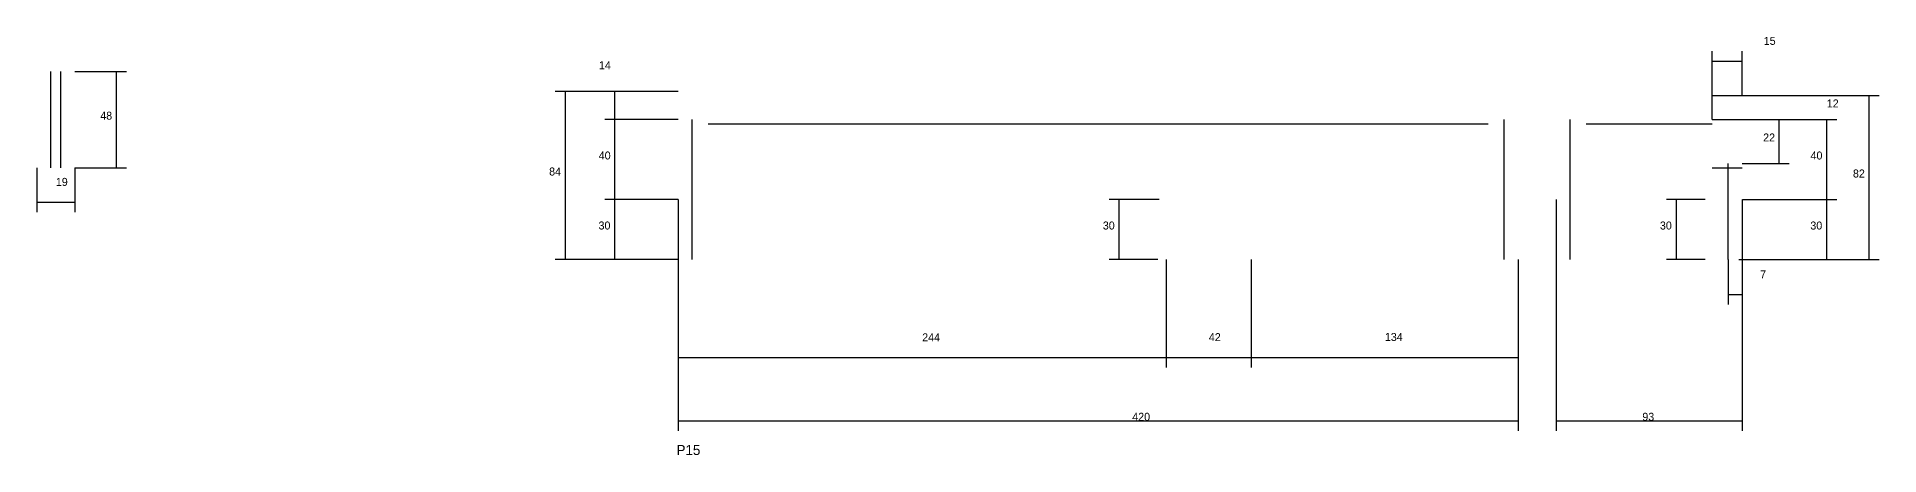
# Model space of a CAD drawing. Header units: metres. Extents: x 129589 to 135216, y 30315 to 31340.
# Drawn here: x 130897 to 131818, y 31131 to 31340 of the extents above; entities that cross this region are included whole.
import ezdxf

# ---------------------------------------------------------------- set-up
doc = ezdxf.new("R2010")
doc.units = ezdxf.units.M
for name, color, linetype in [('COTA', 4, 'Continuous'), ('NOMENCLATURA', 7, 'Continuous'), ('SARR_2.2x7', 40, 'Continuous')]:
    doc.layers.add(name, color=color, linetype=linetype)

msp = doc.modelspace()

# ---------------------------------------------------------------- linework, layer by layer
at = {"layer": 'COTA'}
for p, q in [((131734.8, 31298.5), (131734.8, 31332.7)), ((131749.8, 31310.5), (131749.8, 31332.7)), ((131734.8, 31327.7), (131749.8, 31327.7)), ((130916.2, 31322.4), (130942, 31322.4)), ((130937, 31274.4), (130937, 31322.4)), ((131734.8, 31298.5), (131734.8, 31315.5)), ((131749.8, 31310.5), (131749.8, 31315.5)), ((131217.8, 31312.5), (131156.4, 31312.5)), ((131161.4, 31228.5), (131161.4, 31312.5)), ((131217.8, 31312.5), (131181.2, 31312.5)), ((131186.2, 31298.5), (131186.2, 31312.5)), ((131734.8, 31310.5), (131749.8, 31310.5)), ((131749.8, 31310.5), (131818.2, 31310.5)), ((131813.2, 31228.5), (131813.2, 31310.5)), ((131217.8, 31298.5), (131181.2, 31298.5)), ((131217.8, 31298.5), (131181.2, 31298.5)), ((131186.2, 31258.5), (131186.2, 31298.5)), ((131734.8, 31298.5), (131797, 31298.5)), ((131734.8, 31298.5), (131773.2, 31298.5)), ((131768.2, 31276.5), (131768.2, 31298.5)), ((131792, 31258.5), (131792, 31298.5)), ((130897.2, 31274.4), (130897.2, 31252.2)), ((130916.2, 31274.4), (130942, 31274.4)), ((130916.2, 31274.4), (130916.2, 31252.2)), ((131749.8, 31276.5), (131773.2, 31276.5)), ((130897.2, 31257.2), (130916.2, 31257.2)), ((131217.8, 31258.5), (131181.2, 31258.5)), ((131217.8, 31258.5), (131181.2, 31258.5)), ((131186.2, 31228.5), (131186.2, 31258.5)), ((131217.8, 31258.5), (131217.8, 31142.9)), ((131458.3, 31258.5), (131433.3, 31258.5)), ((131438.3, 31228.5), (131438.3, 31258.5)), ((131656.8, 31258.5), (131656.8, 31142.9)), ((131731.3, 31258.5), (131711.9, 31258.5)), ((131716.9, 31228.5), (131716.9, 31258.5)), ((131749.8, 31258.5), (131749.8, 31142.9)), ((131749.9, 31258.5), (131797, 31258.5)), ((131749.9, 31258.5), (131797, 31258.5)), ((131792, 31228.5), (131792, 31258.5)), ((131217.8, 31228.5), (131156.4, 31228.5)), ((131217.8, 31228.5), (131181.2, 31228.5)), ((131217.8, 31228.5), (131217.8, 31174.6)), ((131457.6, 31228.5), (131433.3, 31228.5)), ((131461.8, 31228.5), (131461.8, 31174.6)), ((131461.8, 31228.5), (131461.8, 31174.6)), ((131504.3, 31228.5), (131504.3, 31174.6)), ((131504.3, 31228.5), (131504.3, 31174.6)), ((131637.8, 31228.5), (131637.8, 31142.9)), ((131637.8, 31228.5), (131637.8, 31174.6)), ((131731.3, 31228.5), (131711.9, 31228.5)), ((131742.8, 31228.5), (131742.8, 31206)), ((131748.1, 31228.5), (131818.2, 31228.5)), ((131748.1, 31228.5), (131797, 31228.5)), ((131749.8, 31228.5), (131749.8, 31206)), ((131742.8, 31211), (131749.8, 31211)), ((131217.8, 31179.6), (131461.8, 31179.6)), ((131461.8, 31179.6), (131504.3, 31179.6)), ((131504.3, 31179.6), (131637.8, 31179.6)), ((131217.8, 31147.9), (131637.8, 31147.9)), ((131656.8, 31147.9), (131749.8, 31147.9))]:
    msp.add_line(p, q, dxfattribs=at)
at = {"layer": 'SARR_2.2x7'}
for p, q in [((130904.2, 31274.4), (130904.2, 31322.4)), ((130909.2, 31274.4), (130909.2, 31322.4)), ((131224.8, 31258.5), (131224.8, 31298.5)), ((131232.8, 31296.3), (131461.8, 31296.3)), ((131461.8, 31296.3), (131504.3, 31296.3)), ((131504.3, 31296.3), (131622.8, 31296.3)), ((131630.8, 31258.5), (131630.8, 31298.5)), ((131663.8, 31258.5), (131663.8, 31298.5)), ((131671.8, 31296.3), (131734.8, 31296.3)), ((131734.8, 31274.3), (131749.8, 31274.3)), ((131742.8, 31258.5), (131742.8, 31276.5)), ((131224.8, 31228.5), (131224.8, 31258.5)), ((131630.8, 31228.5), (131630.8, 31258.5)), ((131663.8, 31228.5), (131663.8, 31258.5)), ((131742.8, 31228.5), (131742.8, 31258.5))]:
    msp.add_line(p, q, dxfattribs=at)

# ---------------------------------------------------------------- texts
at = {"layer": 'COTA'}
for s, p in [('15', (131760.5, 31335.8)), ('14', (131178.2, 31323.6)), ('12', (131792, 31304.5)), ('48', (130928.9, 31298.4)), ('22', (131760.2, 31287.5)), ('40', (131178.1, 31278.5)), ('40', (131783.9, 31278.5)), ('19', (130906.7, 31265.3)), ('84', (131153.3, 31270.5)), ('82', (131805.1, 31269.5)), ('30', (131178, 31243.5)), ('30', (131430.1, 31243.5)), ('30', (131708.6, 31243.5)), ('30', (131783.8, 31243.5)), ('7', (131758.7, 31219.1)), ('244', (131339.8, 31187.6)), ('42', (131483.1, 31187.7)), ('134', (131571.1, 31187.8)), ('420', (131444.8, 31147.9)), ('93', (131699.8, 31147.9))]:
    msp.add_text(s, height=4, dxfattribs=at).set_placement(p)
at = {"layer": 'NOMENCLATURA'}
msp.add_text('P15', height=5, dxfattribs=at).set_placement((131217, 31130.8))

doc.saveas('drawing.dxf')
